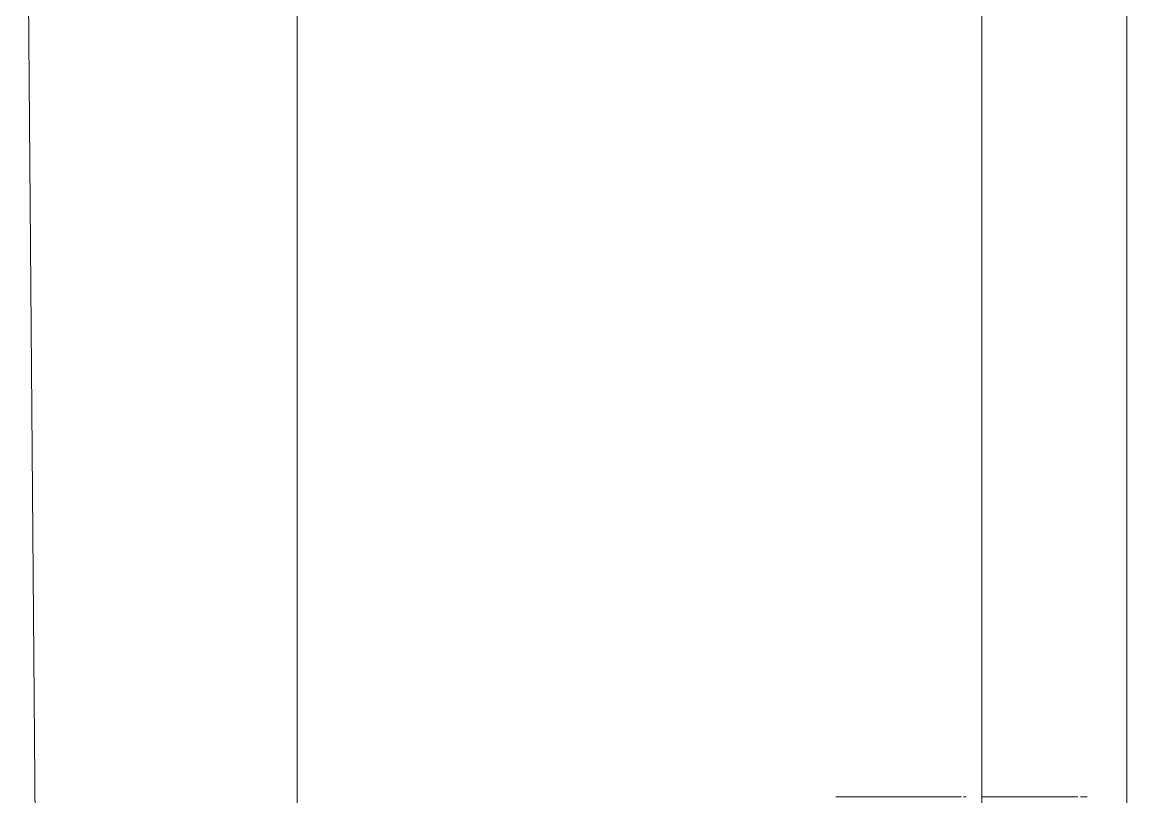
# Model space of a CAD drawing. Header units: metres. Extents: x 34 to 87, y -2.3 to 19.3.
# Drawn here: x 53.3181 to 53.4491, y 0.5443 to 0.6362 of the extents above; entities that cross this region are included whole.
import ezdxf

# ---------------------------------------------------------------- set-up
doc = ezdxf.new("R2010")
doc.units = ezdxf.units.M
doc.layers.add('P-SANR-FIXT', color=7, linetype='Continuous', lineweight=5)

# ---------------------------------------------------------------- blocks, each defined once
blk = doc.blocks.new('UT_Bacia com caixa acoplada - UT_Bacia com caixa acoplada-3705348-BB')
at = {"layer": 'P-SANR-FIXT'}
blk.add_line((41.02368, 0.731), (41.02624, 0.41592), dxfattribs=at)
at = {"layer": 'P-SANR-FIXT', "color": 253, "true_color": 0xa6a6a6}
for p, q in [((41.05632, 0.731), (41.05632, 0.40617)), ((41.13753, 0.4062), (41.13753, 0.731))]:
    blk.add_line(p, q, dxfattribs=at)
blk = doc.blocks.new('UT_Ducha higiênica - UT_Ducha higiênica-3698909-BB')
at = {"layer": 'P-SANR-FIXT', "color": 253, "true_color": 0xa6a6a6}
for p, q in [((41.15474, 0.66817), (41.15474, 0.515)), ((41.13757, 0.54431), (41.1489, 0.54431)), ((41.14925, 0.54431), (41.15003, 0.54431))]:
    blk.add_line(p, q, dxfattribs=at)
at = {"layer": 'P-SANR-FIXT', "color": 7, "true_color": 0xf3f3f3}
for p, q in [((41.1202, 0.54431), (41.13512, 0.54431)), ((41.13534, 0.54431), (41.13567, 0.54431))]:
    blk.add_line(p, q, dxfattribs=at)
at = {"layer": 'P-SANR-FIXT', "color": 7, "true_color": 0xfafafa}
for p, q in [((41.1202, 0.54431), (41.13512, 0.54431)), ((41.13534, 0.54431), (41.13567, 0.54431))]:
    blk.add_line(p, q, dxfattribs=at)
at = {"layer": 'P-SANR-FIXT', "color": 254, "true_color": 0xdfdfdf}
for p, q in [((41.13757, 0.54431), (41.1489, 0.54431)), ((41.14925, 0.54431), (41.15003, 0.54431))]:
    blk.add_line(p, q, dxfattribs=at)

msp = doc.modelspace()

# ---------------------------------------------------------------- block references
at = {"layer": 'P-SANR-FIXT', "color": 253, "true_color": 0xa6a6a6}
for name in ['UT_Ducha higiênica - UT_Ducha higiênica-3698909-BB', 'UT_Bacia com caixa acoplada - UT_Bacia com caixa acoplada-3705348-BB']:
    msp.add_blockref(name, (12.29441, 0), dxfattribs=at)

doc.saveas('drawing.dxf')
